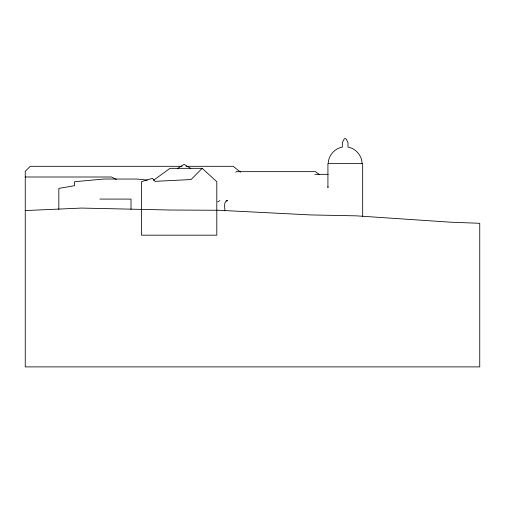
<?xml version="1.0" encoding="UTF-8"?>
<svg xmlns="http://www.w3.org/2000/svg" width="505" height="505" viewBox="0 0 505 505"><rect width="100%" height="100%" fill="white"/><g stroke="black" fill="none" stroke-linecap="round" stroke-linejoin="round"><path stroke-width="0.76" d="M328.218 163.645C328.275 155.723 334.531 148.419 342.333 147.113L342.333 142.757C344.574 136.975 345.736 136.975 347.977 142.757L347.977 147.113C355.779 148.419 362.034 155.723 362.091 163.645M328.016 186.616L327.922 187.57L327.922 163.633L362.666 163.633L362.678 216.317M217.756 201.842L219.915 200.649M235.715 172.287L236.277 171.656L315.436 171.656L319.185 174.402M202.183 168.335L191.073 179.553L155.079 181.339L152.447 178.334L141.438 181.705L141.438 235.178L216.803 235.178L216.803 181.705L202.183 168.335L169.996 168.335L153.526 180.323M177.413 168.512L184.098 164.333L190.783 168.512M25.25 210.566L81.513 208.073L170.16 210.023L218.936 210.276L310.524 214.928L356.353 215.843L450.889 222.213L479.75 223.292L479.75 366.895L25.25 366.895L25.25 171.346L30.262 166.309L182.071 166.309M186.004 166.309L233.196 166.309L240.475 172.142M314.886 174.326L328.168 174.326M25.25 177.002L111.466 177.002L116.27 179.414M99.902 199.084L131.022 199.084L131.022 209.285M226.152 200.649L227.585 200.649C222.92 201.388 225.299 208.193 224.763 211.039M147.327 180.07L136.52 179.035L103.916 179.035L74.57 181.705L74.57 185.714L58.826 188.39L58.826 209.442"/></g></svg>
